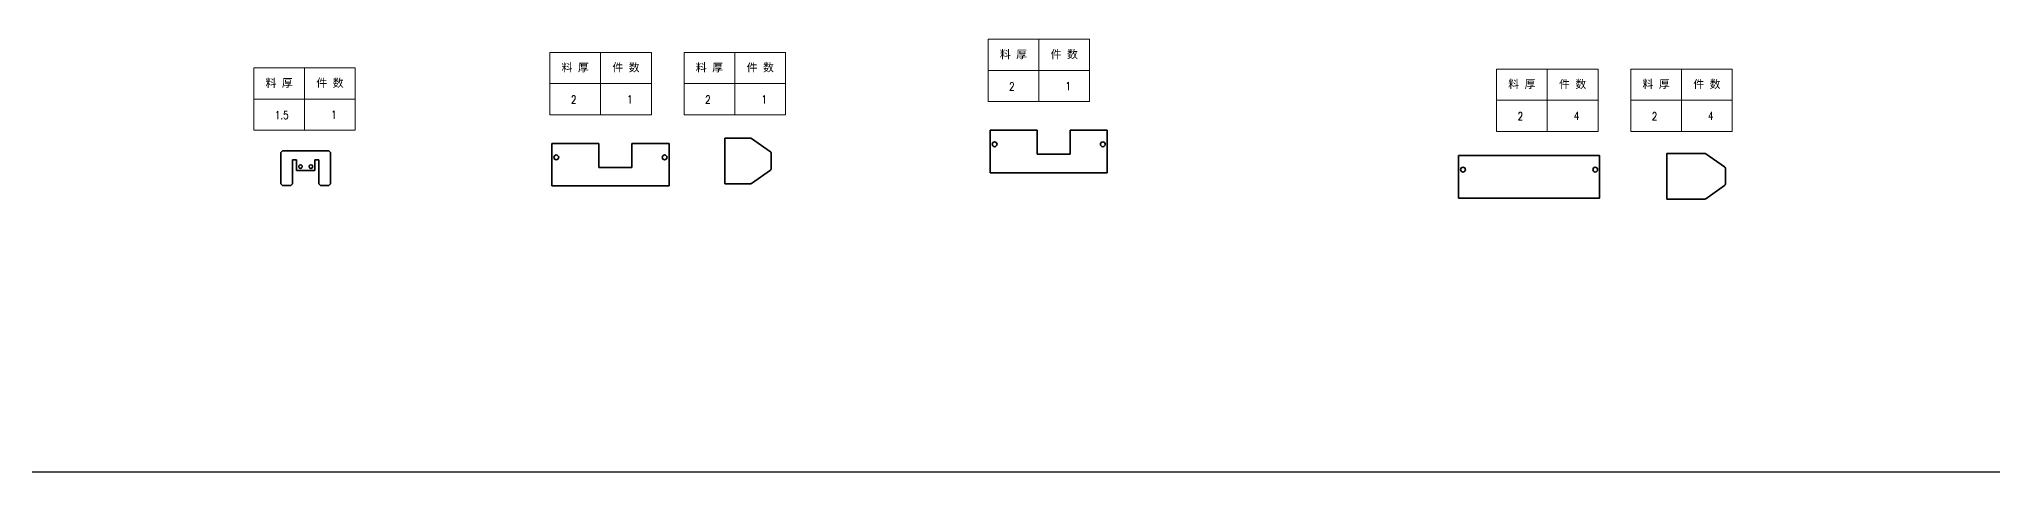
# Model space of a CAD drawing. Header units: millimetres. Extents: x 1201 to 11615, y -7347 to 2307.
# Drawn here: x 9165 to 11615, y -3109 to -2568 of the extents above; entities that cross this region are included whole.
import ezdxf
from ezdxf.enums import TextEntityAlignment as Align

# ---------------------------------------------------------------- set-up
doc = ezdxf.new("R2010")
doc.units = ezdxf.units.MM
doc.layers.add('DIM', color=3, linetype='Continuous', lineweight=20)
doc.layers.add('DRAWING', color=7, linetype='Continuous', lineweight=35)
doc.styles.add('DIM', font='romans.shx', dxfattribs={"width": 0.8, "bigfont": 'bigfont.shx'})
doc.styles.get("Standard").update_dxf_attribs({"font": 'arial.ttf'})

# ---------------------------------------------------------------- blocks, each defined once
blk = doc.blocks.new('*T31')
at = {"color": 0, "linetype": 'ByBlock', "lineweight": -2, "transparency": 16777216}
for p, q in [((0, 0), (127, 0)), ((0, 0), (0, -78)), ((63.5, 0), (63.5, -78)), ((127, 0), (127, -78)), ((0, -39), (127, -39)), ((0, -78), (127, -78))]:
    blk.add_line(p, q, dxfattribs=at)
at = {"color": 0, "transparency": 16777216, "char_height": 10, "width": 60.5, "attachment_point": 5}
for s, insert in [('{\\fSimSun|b0|i0|c134|p2;料 厚}', (31.75, -19.5)), ('{\\fSimSun|b0|i0|c134|p2;件 数}', (95.25, -19.5))]:
    blk.add_mtext(s, dxfattribs=dict(at, insert=insert))
blk = doc.blocks.new('拆图参数')
blk.add_blockref('*T31', (-63.5, 78))
at = {"style": 'DIM', "width": 0.8}
blk.add_attdef('6', text='', height=10, dxfattribs=at).set_placement((-37.1, 18.9), align=Align.MIDDLE_LEFT)
blk.add_attdef('1', text='', height=10, dxfattribs=at).set_placement((36.6, 19.3), align=Align.MIDDLE_CENTER)

msp = doc.modelspace()

# ---------------------------------------------------------------- linework, layer by layer
for p, q in [((1201.1, -3109.3), (10121, -3109.3)), ((10121, -3109.3), (11615.4, -3109.3))]:
    msp.add_line(p, q)
at = {"layer": 'DRAWING', "lineweight": 35}
for p, q in [((10053.9, -2692.1), (10021.6, -2692.1)), ((10021.6, -2694.1), (10021.6, -2747.1)), ((10078.7, -2709.1), (10055.1, -2692.5)), ((10401.9, -2682.3), (10353.5, -2682.3)), ((10353.5, -2682.3), (10353.5, -2735.3)), ((10401.9, -2682.3), (10412.4, -2682.3)), ((10412.4, -2682.3), (10412.4, -2712.3)), ((10499.8, -2682.3), (10453.5, -2682.3)), ((10453.5, -2682.3), (10453.5, -2712.3)), ((10499.8, -2735.3), (10499.8, -2682.3)), ((9466.9, -2710.2), (9466.9, -2749.2)), ((9526.9, -2708.2), (9468.9, -2708.2)), ((9481.4, -2749.2), (9481.4, -2719.2)), ((9514.4, -2719.2), (9514.4, -2749.2)), ((9528.9, -2749.2), (9528.9, -2710.2)), ((9854.1, -2698.7), (9805.6, -2698.7)), ((9805.6, -2698.7), (9805.6, -2751.7)), ((9854.1, -2698.7), (9864.5, -2698.7)), ((9864.5, -2698.7), (9864.5, -2728.7)), ((9952, -2698.7), (9905.6, -2698.7)), ((9905.6, -2698.7), (9905.6, -2728.7)), ((9952, -2751.7), (9952, -2698.7)), ((10412.4, -2712.3), (10453.5, -2712.3)), ((11199.4, -2713.3), (11199.4, -2766.3)), ((11271.5, -2728.2), (11247.9, -2711.6)), ((9509.4, -2732.7), (9486.4, -2732.7)), ((9864.5, -2728.7), (9905.6, -2728.7)), ((10055.1, -2748.8), (10078.7, -2732.2)), ((10353.5, -2735.3), (10499.8, -2735.3)), ((9805.6, -2751.7), (9952, -2751.7)), ((10021.6, -2749.1), (10053.9, -2749.1)), ((11246.8, -2768.3), (11199.4, -2768.3)), ((11247.9, -2767.9), (11271.5, -2751.4))]:
    msp.add_line(p, q, dxfattribs=at)
at = {"layer": 'DRAWING', "lineweight": 35, "ltscale": 0.05}
for p, q in [((10021.6, -2692.1), (10021.6, -2694.1)), ((9486.4, -2720.7), (9486.4, -2722.7)), ((9509.4, -2722.7), (9509.4, -2720.7)), ((10021.6, -2747.1), (10021.6, -2749.1)), ((11199.4, -2766.3), (11199.4, -2768.3))]:
    msp.add_line(p, q, dxfattribs=at)
at = {"layer": 'DRAWING', "lineweight": 35, "ltscale": 0.070711}
for p, q in [((9468.9, -2708.2), (9466.9, -2710.2)), ((9528.9, -2710.2), (9526.9, -2708.2)), ((9466.9, -2749.2), (9468.9, -2751.2)), ((9479.4, -2751.2), (9481.4, -2749.2)), ((9514.4, -2749.2), (9516.4, -2751.2)), ((9526.9, -2751.2), (9528.9, -2749.2))]:
    msp.add_line(p, q, dxfattribs=at)
at = {"layer": 'DRAWING', "lineweight": 35, "ltscale": 0.125}
for p, q in [((9481.4, -2719.2), (9486.4, -2719.2)), ((9509.4, -2719.2), (9514.4, -2719.2))]:
    msp.add_line(p, q, dxfattribs=at)
at = {"layer": 'DRAWING', "lineweight": 35, "ltscale": 0.0375}
for p, q in [((9486.4, -2719.2), (9486.4, -2720.7)), ((9509.4, -2720.7), (9509.4, -2719.2)), ((9486.4, -2722.7), (9486.4, -2724.2)), ((9509.4, -2722.7), (9509.4, -2724.2))]:
    msp.add_line(p, q, dxfattribs=at)
at = {"layer": 'DRAWING', "lineweight": 35, "ltscale": 0.497684}
for p, q in [((10079.6, -2730.6), (10079.6, -2710.7)), ((11272.4, -2749.7), (11272.4, -2729.8))]:
    msp.add_line(p, q, dxfattribs=at)
at = {"layer": 'DRAWING', "lineweight": 35, "ltscale": 0.1}
for p, q in [((9486.4, -2725.2), (9486.4, -2721.2)), ((9509.4, -2721.2), (9509.4, -2725.2))]:
    msp.add_line(p, q, dxfattribs=at)
at = {"layer": 'DRAWING', "lineweight": 35, "ltscale": 0.1875}
for p, q in [((9486.4, -2725.2), (9486.4, -2732.7)), ((9509.4, -2732.7), (9509.4, -2725.2))]:
    msp.add_line(p, q, dxfattribs=at)
at = {"layer": 'DRAWING', "lineweight": 35, "ltscale": 0.2625}
for p, q in [((9468.9, -2751.2), (9479.4, -2751.2)), ((9516.4, -2751.2), (9526.9, -2751.2))]:
    msp.add_line(p, q, dxfattribs=at)
at = {"layer": 'DRAWING', "lineweight": 35}
msp.add_lwpolyline([(10939, -2767), (11115.3, -2767), (11115.3, -2714), (10939, -2714)], close=True, dxfattribs=at)
at = {"layer": 'DRAWING', "lineweight": 35, "ltscale": 0.05}
msp.add_lwpolyline([(11246.8, -2711.3), (11199.4, -2711.3), (11199.4, -2713.3)], dxfattribs=at)
at = {"layer": 'DRAWING', "lineweight": 35}
for centre, radius in [((9811.1, -2716.2), 3), ((9946.5, -2716.2), 3), ((10359, -2699.8), 3), ((10494.3, -2699.8), 3), ((9491.4, -2727.7), 2.25), ((9504.4, -2727.7), 2.25)]:
    msp.add_circle(centre, radius, dxfattribs=at)
for centre, radius, start, end in [((10053.9, -2694.1), 2, 55, 90), ((10077.6, -2710.7), 2, 360, 55), ((11246.8, -2713.3), 2, 55, 90), ((10077.6, -2730.6), 2, 305, 360), ((10944.5, -2731.5), 3, 0, 180), ((10944.5, -2731.5), 3, 180, 0), ((11109.8, -2731.5), 3, 360, 180), ((11109.8, -2731.5), 3, 180, 360), ((11109.8, -2731.5), 3, 322.162, 331.3535), ((11270.4, -2729.8), 2, 0, 55), ((10053.9, -2747.1), 2, 270, 305), ((11246.8, -2766.3), 2, 270, 305), ((11270.4, -2749.7), 2, 305, 0)]:
    msp.add_arc(centre, radius, start, end, dxfattribs=at)

# ---------------------------------------------------------------- block references
at = {"layer": 'DIM'}
for p, values in [((10414.3, -2646.4), {'1': '1', '6': '2'}), ((9866.5, -2662.9), {'1': '1', '6': '2'}), ((10034.3, -2662.9), {'1': '1', '6': '2'}), ((9496.4, -2682.2), {'1': '1', '6': '1.5'}), ((11049.8, -2683.7), {'1': '4', '6': '2'}), ((11217.6, -2683.7), {'1': '4', '6': '2'})]:
    msp.add_blockref('拆图参数', p, dxfattribs=at).add_auto_attribs(values)

doc.saveas('drawing.dxf')
